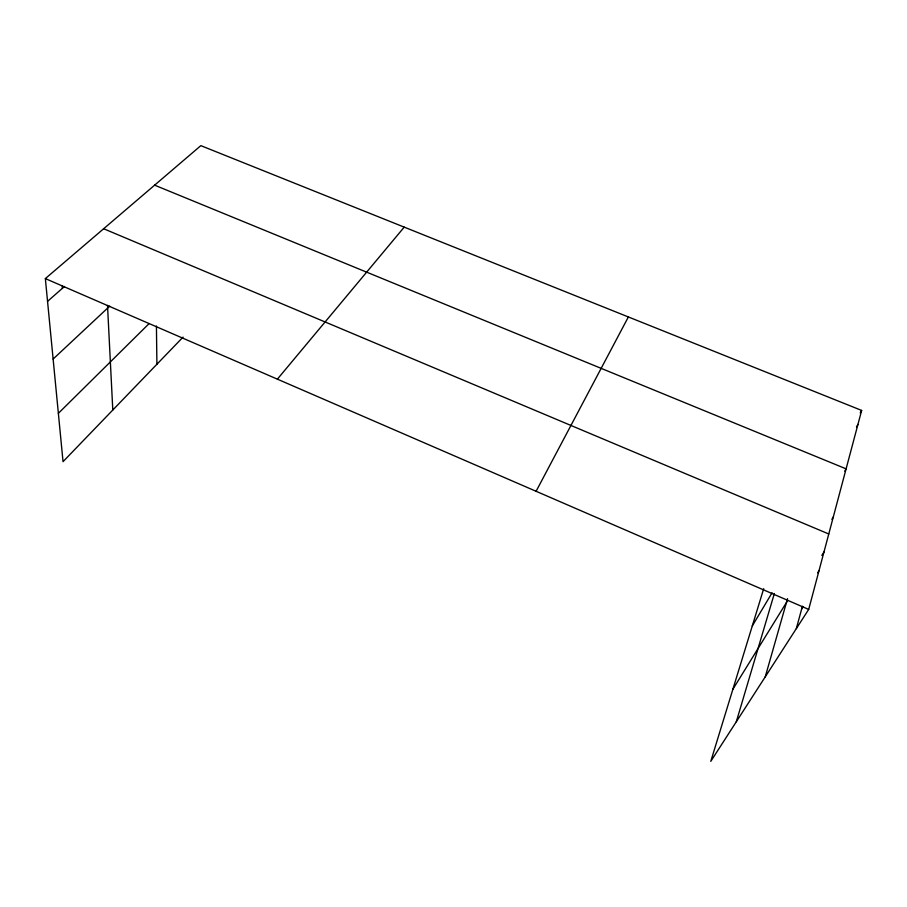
<?xml version="1.0" encoding="UTF-8"?>
<svg xmlns="http://www.w3.org/2000/svg" width="907" height="907" viewBox="0 0 907 907"><rect width="100%" height="100%" fill="white"/><g stroke="black" fill="none" stroke-linecap="round" stroke-linejoin="round"><path stroke-width="1.36" d="M763.705 588.677L710.782 761.358L808.693 609.425L861.65 410.429L200.844 145.642L45.35 278.596L63.037 461.663L183.044 337.121M796.335 628.596L802.412 606.227M765.247 676.849L787.537 598.665M736.303 721.768L774.374 593.473M536.094 491.277L628.37 316.951M860.233 412.866L861.65 410.429M856.491 426.902L857.92 424.465M752.288 625.932L772.095 592.77M844.734 471.152L846.106 468.851L154.621 185.164M831.889 519.303L833.284 517.013M732.879 689.263L787.832 600.275M821.844 555.413L823.975 552M817.604 572.827L819.032 570.548M801.675 608.948L803.114 606.681M277.383 379.16L404.216 227.135M58.365 413.331L148.895 323.799M53.128 359.036L109.724 306.135M47.549 301.351L64.51 286.465M103.647 228.745L828.771 533.985M45.35 278.596L808.693 609.425M62.209 285.614L62.436 288.279M107.514 305.444L112.797 410.032M156.423 326.01L156.911 364.251"/></g></svg>
